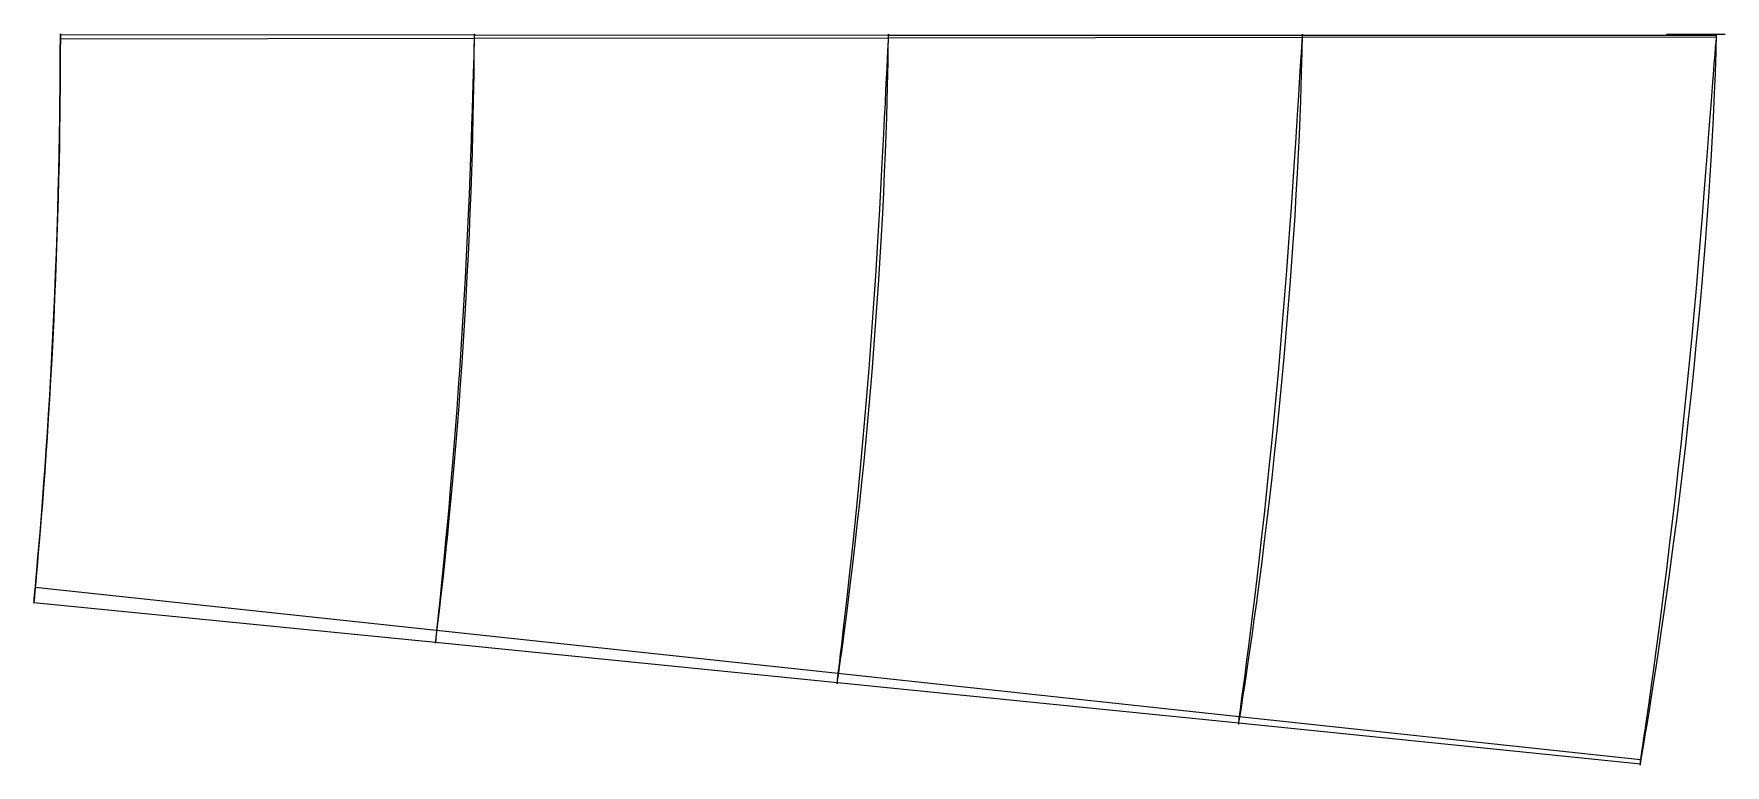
# Model space of a CAD drawing. Extents: x 310.6 to 397, y -37.3 to 0.
import ezdxf

# ---------------------------------------------------------------- set-up
doc = ezdxf.new("R2010")
doc.units = 0

msp = doc.modelspace()

# ---------------------------------------------------------------- linework, layer by layer
at = {"layer": '1', "color": 4}
for points in [[(311.99992, -0.224078, -0.008883), (311.999941, -0.192142, -0.020585), (311.999958, -0.161253, -0.029209), (311.999972, -0.131746, -0.034664), (311.999983, -0.103936, -0.036891), (311.99999, -0.078123, -0.035866), (311.999995, -0.054585, -0.031601), (311.999998, -0.033573, -0.024142), (312, -0.015313, -0.013571), (312, 0, 0), (312, 0.012203, 0.016424), (311.999999, 0.021167, 0.035524), (311.999999, 0.026797, 0.057095), (311.999999, 0.029035, 0.080906), (311.999999, 0.027858, 0.1067), (311.999999, 0.023282, 0.134202), (312, 0.015357, 0.163117), (312, 0.004171, 0.193134), (312, -0.010156, 0.223933)], [(333.13949, -0.197047, 1.241854), (333.139672, -0.168466, 1.232034), (333.139806, -0.140857, 1.224931), (333.139889, -0.114547, 1.220631), (333.139921, -0.089851, 1.219184), (333.139902, -0.067063, 1.220606), (333.139833, -0.046453, 1.224881), (333.139715, -0.028268, 1.231958), (333.13955, -0.012722, 1.241751), (333.13934, 0, 1.254145), (333.139088, 0.009747, 1.268992), (333.138798, 0.016405, 1.286115), (333.138472, 0.019896, 1.30531), (333.138115, 0.02018, 1.326349), (333.137732, 0.017254, 1.348982), (333.137326, 0.011155, 1.37294), (333.136902, 0.001958, 1.397939), (333.136465, -0.010229, 1.423682), (333.13602, -0.025258, 1.449863)], [(354.279177, -0.171, 2.493637), (354.279485, -0.145773, 2.485562), (354.279704, -0.121422, 2.479852), (354.279832, -0.098268, 2.47658), (354.279866, -0.076617, 2.47579), (354.279807, -0.056754, 2.477493), (354.279656, -0.038941, 2.481665), (354.279416, -0.023414, 2.488252), (354.279089, -0.010376, 2.497166), (354.27868, 0, 2.508291), (354.278196, 0.007579, 2.521479), (354.277641, 0.012261, 2.536556), (354.277025, 0.013986, 2.553323), (354.276355, 0.012732, 2.57156), (354.27564, 0.008516, 2.591027), (354.274889, 0.001394, 2.611466), (354.274112, -0.008538, 2.632609), (354.273319, -0.021148, 2.654178), (354.27252, -0.036271, 2.675888)], [(375.418948, -0.145594, 3.746548), (375.419345, -0.123769, 3.740078), (375.419619, -0.102706, 3.735622), (375.419767, -0.082713, 3.733245), (375.419786, -0.064082, 3.732982), (375.419677, -0.047087, 3.734837), (375.419442, -0.031976, 3.738782), (375.419083, -0.01897, 3.74476), (375.418607, -0.008259, 3.752684), (375.41802, 0, 3.762436), (375.417332, 0.005687, 3.773876), (375.416553, 0.008718, 3.786834), (375.415693, 0.009051, 3.801122), (375.414767, 0.006681, 3.816531), (375.413786, 0.001643, 3.832836), (375.412766, -0.005988, 3.849798), (375.411721, -0.016101, 3.867169), (375.410666, -0.028547, 3.884696), (375.409617, -0.043143, 3.902122)], [(396.558745, -0.120441, 5.000678), (396.559192, -0.102122, 4.99567), (396.559492, -0.084433, 4.992327), (396.559638, -0.067661, 4.990704), (396.559629, -0.052079, 4.990827), (396.559466, -0.037941, 4.992694), (396.559151, -0.025478, 4.996274), (396.55869, -0.01489, 5.00151), (396.55809, -0.006351, 5.008316), (396.55736, 0, 5.016582), (396.556514, 0.004061, 5.026173), (396.555565, 0.005766, 5.036933), (396.554528, 0.005087, 5.048688), (396.553419, 0.002037, 5.061246), (396.552259, -0.003337, 5.074403), (396.551063, -0.010944, 5.087946), (396.549853, -0.020662, 5.101654), (396.548648, -0.032333, 5.115305), (396.547467, -0.045766, 5.128677)]]:
    msp.add_polyline3d(points, dxfattribs=at)
at = {"layer": '1', "color": 7}
for points in [[(312, 0, -85), (312, 0, 0), (312, 0, 0.566667), (312, 0, 1.133333), (312, 0, 1.7), (312, 0, 2.266667), (312, 0, 2.833333), (312, 0, 3.4), (312, 0, 3.966667), (312, 0, 4.533333), (312, 0, 5.1), (312, 0, 5.666667), (312, 0, 6.233333), (312, 0, 6.8), (312, 0, 7.366667), (312, 0, 7.933333), (312, 0, 8.5), (312, 0, 9.066667), (312, 0, 9.633333), (312, 0, 10.2), (312, 0, 10.766667), (312, 0, 11.333333), (312, 0, 11.9), (312, 0, 12.466667), (312, 0, 13.033333), (312, 0, 13.6), (312, 0, 14.166667), (312, 0, 14.733333), (312, 0, 15.3), (312, 0, 15.866667), (312, 0, 16.433333), (312, 0, 17), (312, 0, 17.566667), (312, 0, 18.133333), (312, 0, 18.7), (312, 0, 19.266667), (312, 0, 19.833333), (312, 0, 20.4), (312, 0, 20.966667), (312, 0, 21.533333), (312, 0, 22.1), (312, 0, 22.666667), (312, 0, 23.233333), (312, 0, 23.8), (312, 0, 24.366667), (312, 0, 24.933333), (312, 0, 25.5), (312, 0, 26.066667), (312, 0, 26.633333), (312, 0, 27.2), (312, 0, 27.766667), (312, 0, 28.333333), (312, 0, 28.9), (312, 0, 29.466667), (312, 0, 30.033333), (312, 0, 30.6), (312, 0, 31.166667), (312, 0, 31.733333), (312, 0, 32.3), (312, 0, 32.866667), (312, 0, 33.433333), (312, 0, 34), (312, 0, 74)], [(397, 0, -85), (397, 0, 0), (396.7, 0, 3.4), (396.55736, 0, 5.016582), (396.521676, 0, 5.421006), (396.485991, 0, 5.82543), (396.450307, 0, 6.229854), (396.414623, 0, 6.634278), (396.378938, 0, 7.038702), (396.343254, 0, 7.443126), (396.307569, 0, 7.84755), (396.271885, 0, 8.251974), (396.2362, 0, 8.656398), (396.200516, 0, 9.060822), (396.164831, 0, 9.465247), (396.129147, 0, 9.869671), (396.093462, 0, 10.274095), (396.057778, 0, 10.678519), (396.022093, 0, 11.082943), (395.986409, 0, 11.487367), (395.950724, 0, 11.891791), (395.91504, 0, 12.296215), (395.879355, 0, 12.700639), (395.843671, 0, 13.105063), (395.807986, 0, 13.509487), (395.772302, 0, 13.913911), (395.736617, 0, 14.318335), (395.700933, 0, 14.722759), (395.665249, 0, 15.127183), (395.629564, 0, 15.531608), (395.59388, 0, 15.936032), (395.558195, 0, 16.340456), (395.522511, 0, 16.74488), (395.486826, 0, 17.149304), (395.451142, 0, 17.553728), (395.415457, 0, 17.958152), (395.379773, 0, 18.362576), (395.344088, 0, 18.767), (395.308404, 0, 19.171424), (395.272719, 0, 19.575848), (395.237035, 0, 19.980272), (395.20135, 0, 20.384696), (395.165666, 0, 20.78912), (395.129981, 0, 21.193544), (395.094297, 0, 21.597969), (395.058612, 0, 22.002393), (395.022928, 0, 22.406817), (394.987243, 0, 22.811241), (394.951559, 0, 23.215665), (394.915875, 0, 23.620089), (394.88019, 0, 24.024513), (394.844506, 0, 24.428937), (394.808821, 0, 24.833361), (394.773137, 0, 25.237785), (394.737452, 0, 25.642209), (394.701768, 0, 26.046633), (394.666083, 0, 26.451057), (394.630399, 0, 26.855481), (394.594714, 0, 27.259905), (394.55903, 0, 27.664329), (394.523345, 0, 28.068754), (394.487661, 0, 28.473178), (394.451976, 0, 28.877602), (394.416292, 0, 29.282026), (394.3, 0, 30.6), (394, 0, 34), (394, 0, 74)], [(311.99992, -0.224078, -0.008883), (333.13949, -0.197047, 1.241854), (354.279177, -0.171, 2.493637), (375.418948, -0.145594, 3.746548), (396.558745, -0.120441, 5.000678)], [(312, -0.010156, 0.223933), (333.13602, -0.025258, 1.449863), (354.27252, -0.036271, 2.675888), (375.409617, -0.043143, 3.902122), (396.547467, -0.045766, 5.128677)], [(310.721411, -28.2171, 33.91634), (331.210793, -30.417072, 32.792287), (351.698556, -32.615974, 31.653277), (372.185292, -34.813441, 30.499506), (392.67175, -37.008965, 29.331519)], [(310.649834, -28.99449, 33.413498), (331.162255, -31.028645, 32.311074), (351.67142, -33.080689, 31.212445), (372.176751, -35.150677, 30.116177), (392.677637, -37.238203, 29.020565)]]:
    msp.add_polyline3d(points, dxfattribs=at)
at = {"layer": '1', "color": 1}
for points in [[(310.649834, -28.99449, 33.413498), (310.656001, -28.928341, 33.265202), (310.66651, -28.815265, 33.012755), (310.681316, -28.655194, 32.657649), (310.700352, -28.448049, 32.202006), (310.723516, -28.193912, 31.648444), (310.750753, -27.892102, 31.000699), (310.782416, -27.53707, 30.266441), (310.818131, -27.130968, 29.448851), (310.857334, -26.67804, 28.550215), (310.900284, -26.172755, 27.580175), (310.946974, -25.612099, 26.547422), (310.996276, -25.006327, 25.451767), (311.048854, -24.343592, 24.309515), (311.103649, -23.633021, 23.122402), (311.160238, -22.875893, 21.898321), (311.218698, -22.066309, 20.651293), (311.277567, -21.21972, 19.379308), (311.337484, -20.321696, 18.104195), (311.396651, -19.393964, 16.819382), (311.455507, -18.424637, 15.545706), (311.512614, -17.432478, 14.278982), (311.568111, -16.410744, 13.036492), (311.62096, -15.374569, 11.816898), (311.671005, -14.324265, 10.6316), (311.717865, -13.265475, 9.487323), (311.761042, -12.208715, 8.386064), (311.800901, -11.144433, 7.348328), (311.83662, -10.095664, 6.363795), (311.86875, -9.048917, 5.45646), (311.896694, -8.028234, 4.613683), (311.920742, -7.032141, 3.846914), (311.941023, -6.066138, 3.160255), (311.957502, -5.149433, 2.542997), (311.97061, -4.282376, 2.002692), (311.980635, -3.476124, 1.534996), (311.987939, -2.743332, 1.132936), (311.99303, -2.085515, 0.800363), (311.996349, -1.509349, 0.534912), (311.998306, -1.028248, 0.326064), (311.999321, -0.651115, 0.167203), (311.999766, -0.382275, 0.055882), (311.99992, -0.224078, -0.008883)], [(331.162255, -31.028645, 32.311074), (331.172218, -30.947331, 32.172821), (331.189172, -30.808481, 31.937458), (331.213, -30.6123, 31.606449), (331.243537, -30.359071, 31.181837), (331.280563, -30.049293, 30.66615), (331.323845, -29.683112, 30.062856), (331.373377, -29.257094, 29.379018), (331.428723, -28.772826, 28.618339), (331.489204, -28.234925, 27.782627), (331.554645, -27.640533, 26.880501), (331.624777, -26.987344, 25.920895), (331.698515, -26.284705, 24.90345), (331.77585, -25.525447, 23.842527), (331.855832, -24.716394, 22.741058), (331.93773, -23.861198, 21.605151), (332.021252, -22.955469, 20.448705), (332.105075, -22.013633, 19.269015), (332.189223, -21.024836, 18.086977), (332.272226, -20.0085, 16.89569), (332.353992, -18.955862, 15.715039), (332.433338, -17.884034, 14.540358), (332.510038, -16.788246, 13.388315), (332.583212, -15.682953, 12.25667), (332.652551, -14.568643, 11.157049), (332.717583, -13.452971, 10.093774), (332.777934, -12.344097, 9.070353), (332.83355, -11.237042, 8.104062), (332.884023, -10.150452, 7.186687), (332.929449, -9.074312, 6.340573), (332.969629, -8.029547, 5.553826), (333.004686, -7.014759, 4.838461), (333.034733, -6.036378, 4.197256), (333.059998, -5.110506, 3.621098), (333.080787, -4.238406, 3.11694), (333.097489, -3.430244, 2.680673), (333.110587, -2.697393, 2.30574), (333.120507, -2.041761, 1.995813), (333.127714, -1.469595, 1.748629), (333.132774, -0.99289, 1.5541), (333.136188, -0.619571, 1.40605), (333.138337, -0.353572, 1.302266), (333.13949, -0.197047, 1.241854)], [(351.67142, -33.080689, 31.212445), (351.685119, -32.98487, 31.085143), (351.708414, -32.821367, 30.868425), (351.741115, -32.590638, 30.563677), (351.78296, -32.293329, 30.172797), (351.833606, -31.930348, 29.69816), (351.892653, -31.502557, 29.142898), (351.959765, -31.008478, 28.513157), (352.034399, -30.449283, 27.81326), (352.115769, -29.830018, 27.044387), (352.203334, -29.149994, 26.214037), (352.296518, -28.407868, 25.331125), (352.394276, -27.612043, 24.39539), (352.496027, -26.759643, 23.41859), (352.600839, -25.855396, 22.405373), (352.707755, -24.905101, 21.359721), (352.816093, -23.905871, 20.295299), (352.924688, -22.871046, 19.208979), (353.032965, -21.793257, 18.120262), (353.139773, -20.689624, 17.022424), (353.244509, -19.554337, 15.934122), (353.346237, -18.403053, 14.850366), (353.444358, -17.232775, 13.787238), (353.538169, -16.057446, 12.741561), (353.627153, -14.877686, 11.725435), (353.710841, -13.70314, 10.740341), (353.788868, -12.539424, 9.792277), (353.860878, -11.386437, 8.894001), (353.926749, -10.258263, 8.040706), (353.986153, -9.14858, 7.252289), (354.03925, -8.075381, 6.518031), (354.085927, -7.037187, 5.850903), (354.126333, -6.041718, 5.251726), (354.16089, -5.101877, 4.713773), (354.189793, -4.219999, 4.243081), (354.213528, -3.405366, 3.835831), (354.232705, -2.668172, 3.485984), (354.24767, -2.010802, 3.196871), (354.258922, -1.439049, 2.966443), (354.2672, -0.963657, 2.785036), (354.273093, -0.5917, 2.646894), (354.276996, -0.326785, 2.55002), (354.279177, -0.171, 2.493637)], [(372.176751, -35.150677, 30.116177), (372.194065, -35.041127, 30.000565), (372.223488, -34.85436, 29.803799), (372.264764, -34.591035, 29.527103), (372.317537, -34.252102, 29.17222), (372.381348, -33.838833, 28.741327), (372.455647, -33.352689, 28.237188), (372.539824, -32.793813, 27.664893), (372.633157, -32.163617, 27.028872), (372.7348, -31.466915, 26.330324), (372.843902, -30.705112, 25.575153), (372.959557, -29.877996, 24.771953), (373.080739, -28.99304, 23.920851), (373.206444, -28.05086, 23.0308), (373.335612, -27.054855, 22.10807), (373.467179, -26.012308, 21.154701), (373.600049, -24.922154, 20.183563), (373.733215, -23.79629, 19.191869), (373.865546, -22.631102, 18.196686), (373.996174, -21.441074, 17.192529), (374.124011, -20.223696, 16.195853), (374.248352, -18.992653, 15.202421), (374.36822, -17.747263, 14.226812), (374.483105, -16.500433, 13.265751), (374.592216, -15.253459, 12.331329), (374.695197, -14.017103, 11.422816), (374.791551, -12.795813, 10.54779), (374.880787, -11.592971, 9.715154), (374.962896, -10.419387, 8.923123), (375.037172, -9.271714, 8.189398), (375.10408, -8.165348, 7.504726), (375.163177, -7.09896, 6.883005), (375.214747, -6.0815, 6.322805), (375.259274, -5.122811, 5.820496), (375.296887, -4.22641, 5.380814), (375.32816, -3.400769, 5.000345), (375.353825, -2.655012, 4.673671), (375.37417, -1.992048, 4.403636), (375.38972, -1.417224, 4.188498), (375.40141, -0.940171, 4.019028), (375.409926, -0.56722, 3.889893), (375.415682, -0.301704, 3.799297), (375.418948, -0.145594, 3.746548)], [(392.677637, -37.238203, 29.020565), (392.698371, -37.11587, 28.917295), (392.733603, -36.907355, 28.741503), (392.783012, -36.613535, 28.494284), (392.846153, -36.235639, 28.177176), (392.922461, -35.77527, 27.79212), (393.011254, -35.234369, 27.341501), (393.111716, -34.614392, 26.829266), (393.222926, -33.91722, 26.259664), (393.343963, -33.147456, 25.634008), (393.473757, -32.307928, 24.956875), (393.611084, -31.399934, 24.235797), (393.754881, -30.430043, 23.471641), (393.903887, -29.401446, 22.670724), (394.056782, -28.317192, 21.840264), (394.212484, -27.185205, 20.98107), (394.369517, -26.006583, 20.104366), (394.526955, -24.79151, 19.208645), (394.683258, -23.540256, 18.307354), (394.837691, -22.264477, 17.397481), (394.988805, -20.965115, 16.492221), (395.136019, -19.653737, 15.589035), (395.278049, -18.332201, 14.700171), (395.414524, -17.012065, 13.823117), (395.54437, -15.695918, 12.969091), (395.667404, -14.394762, 12.136126), (395.782894, -13.112746, 11.332715), (395.890399, -11.856063, 10.563904), (395.989803, -10.632786, 9.831344), (396.080122, -9.442559, 9.149836), (396.161997, -8.298106, 8.512532), (396.234579, -7.198761, 7.93371), (396.298403, -6.154311, 7.409881), (396.35382, -5.171928, 6.940959), (396.40097, -4.256333, 6.530034), (396.440501, -3.415238, 6.174265), (396.473251, -2.656827, 5.868937), (396.499478, -1.984525, 5.616301), (396.519724, -1.403282, 5.414989), (396.535143, -0.921734, 5.256238), (396.546522, -0.545553, 5.135168), (396.554298, -0.277838, 5.050186), (396.558745, -0.120441, 5.000678)]]:
    msp.add_polyline3d(points, dxfattribs=at)
at = {"layer": '1', "color": 3}
for points in [[(312, -0.010156, 0.223933), (311.999988, -0.087699, 0.37595), (311.999922, -0.21999, 0.63433), (311.999735, -0.406683, 0.996876), (311.999326, -0.648314, 1.459422), (311.998557, -0.948925, 2.013126), (311.997224, -1.316054, 2.644702), (311.995095, -1.749548, 3.348458), (311.991936, -2.243184, 4.124354), (311.987426, -2.801026, 4.960948), (311.981202, -3.424879, 5.848833), (311.972993, -4.105055, 6.789875), (311.962299, -4.850129, 7.767054), (311.948757, -5.654464, 8.777523), (311.932179, -6.505038, 9.825137), (311.911898, -7.414051, 10.889011), (311.888086, -8.355958, 11.984255), (311.860119, -9.341651, 13.091028), (311.828301, -10.349433, 14.219702), (311.792473, -11.377788, 15.36155), (311.752675, -12.420534, 16.512023), (311.709247, -13.466446, 17.670735), (311.66197, -14.519518, 18.824105), (311.611641, -15.56231, 19.976781), (311.557901, -16.603434, 21.111616), (311.501983, -17.621418, 22.236243), (311.443347, -18.629055, 23.330725), (311.383522, -19.603623, 24.403461), (311.3223, -20.552989, 25.439041), (311.260793, -21.464354, 26.438218), (311.199688, -22.332799, 27.395855), (311.139076, -23.161939, 28.301001), (311.080557, -23.935065, 29.15772), (311.02407, -24.658217, 29.954134), (310.970509, -25.324746, 30.687895), (310.920955, -25.926038, 31.358354), (310.87565, -26.463758, 31.958343), (310.834921, -26.93793, 32.482507), (310.799701, -27.341283, 32.930977), (310.770451, -27.671773, 33.301006), (310.74749, -27.92843, 33.589856), (310.731082, -28.110397, 33.795459), (310.721411, -28.2171, 33.91634)], [(333.13602, -0.025258, 1.449863), (333.133591, -0.113926, 1.59203), (333.129409, -0.265119, 1.833597), (333.123423, -0.478414, 2.172559), (333.11558, -0.754022, 2.605048), (333.105855, -1.095089, 3.122737), (333.094235, -1.507829, 3.712881), (333.080549, -1.991757, 4.370025), (333.064532, -2.54114, 5.094117), (333.046016, -3.15886, 5.874337), (333.02476, -3.845817, 6.701753), (333.000431, -4.593303, 7.577925), (332.972785, -5.406829, 8.487767), (332.941492, -6.281697, 9.4275), (332.906264, -7.204927, 10.401993), (332.866811, -8.185513, 11.391616), (332.823, -9.201243, 12.410398), (332.774605, -10.258403, 13.441236), (332.72169, -11.339583, 14.491968), (332.664287, -12.440533, 15.55613), (332.60249, -13.556623, 16.627583), (332.536645, -14.676252, 17.707029), (332.466818, -15.802079, 18.7809), (332.393684, -16.917893, 19.854181), (332.317292, -18.029809, 20.910232), (332.238659, -19.118546, 21.95674), (332.157762, -20.193565, 22.974466), (332.075885, -21.23463, 23.971904), (331.993222, -22.247405, 24.933973), (331.910878, -23.219383, 25.862312), (331.829591, -24.146753, 26.75098), (331.749884, -25.029535, 27.591168), (331.673101, -25.85441, 28.385898), (331.599559, -26.625218, 29.123975), (331.530251, -27.334766, 29.804084), (331.466193, -27.975909, 30.425283), (331.407827, -28.549548, 30.980585), (331.355717, -29.054091, 31.465744), (331.310725, -29.483439, 31.880792), (331.273373, -29.835544, 32.223152), (331.244067, -30.10916, 32.490349), (331.22313, -30.303246, 32.680513), (331.210793, -30.417072, 32.792287)], [(354.27252, -0.036271, 2.675888), (354.267638, -0.13578, 2.808086), (354.259275, -0.305495, 3.03279), (354.247402, -0.544856, 3.348074), (354.23201, -0.853779, 3.750336), (354.213197, -1.2346, 4.23174), (354.191157, -1.692324, 4.780054), (354.165785, -2.226049, 5.390156), (354.136788, -2.830556, 6.061799), (354.104158, -3.507573, 6.784863), (354.067788, -4.257126, 7.550923), (354.027292, -5.071568, 8.360881), (353.982639, -5.953172, 9.202342), (353.933592, -6.898456, 10.069926), (353.879704, -7.894246, 10.969866), (353.821058, -8.94644, 11.884179), (353.757236, -10.036301, 12.824967), (353.688324, -11.165274, 13.779125), (353.614246, -12.320477, 14.750621), (353.53514, -13.494702, 15.73619), (353.451243, -14.684807, 16.727621), (353.36286, -15.878746, 17.726916), (353.270379, -17.077999, 18.720453), (353.174332, -18.267385, 19.713552), (353.075193, -19.450733, 20.690216), (352.973753, -20.610808, 21.657907), (352.870523, -21.753784, 22.598585), (352.766521, -22.861859, 23.520389), (352.662373, -23.938507, 24.408859), (352.559137, -24.971562, 25.266446), (352.457666, -25.95817, 26.086111), (352.358829, -26.895042, 26.861762), (352.263779, -27.771934, 27.594789), (352.173206, -28.590534, 28.27502), (352.088154, -29.343436, 28.901998), (352.009614, -30.02453, 29.474471), (351.938239, -30.634078, 29.985571), (351.874778, -31.169085, 30.432344), (351.82004, -31.624515, 30.814496), (351.774617, -31.998261, 31.129619), (351.738992, -32.288828, 31.375506), (351.713546, -32.495023, 31.550466), (351.698556, -32.615974, 31.653277)], [(375.409617, -0.043143, 3.902122), (375.402243, -0.153416, 4.024247), (375.389636, -0.341443, 4.231798), (375.371788, -0.606572, 4.52298), (375.348738, -0.948438, 4.894438), (375.320714, -1.368634, 5.338822), (375.288137, -1.87104, 5.844415), (375.250968, -2.45429, 6.406511), (375.208906, -3.113654, 7.024512), (375.162103, -3.849744, 7.68908), (375.110588, -4.661705, 8.392398), (375.053974, -5.54298, 9.134306), (374.992328, -6.492656, 9.905795), (374.925617, -7.508323, 10.699565), (374.853149, -8.576756, 11.523163), (374.77536, -9.70101, 12.360508), (374.691585, -10.865025, 13.222012), (374.602091, -12.066619, 14.098147), (374.506819, -13.295981, 14.989647), (374.405895, -14.544256, 15.895512), (374.299817, -15.808873, 16.806059), (374.188794, -17.077845, 17.724086), (374.073564, -18.350937, 18.636722), (373.954511, -19.614525, 19.548696), (373.832531, -20.86964, 20.445716), (373.708206, -22.101462, 21.33403), (373.582554, -23.312577, 22.197862), (373.456355, -24.487931, 23.043963), (373.330665, -25.628507, 23.859277), (373.206457, -26.722872, 24.646517), (373.084802, -27.768546, 25.397764), (372.966761, -28.759781, 26.109591), (372.853422, -29.688698, 26.781598), (372.745816, -30.554944, 27.404977), (372.644992, -31.351157, 27.979881), (372.55196, -32.072288, 28.504336), (372.467608, -32.717385, 28.9723), (372.392792, -33.28279, 29.381657), (372.328305, -33.764276, 29.731707), (372.274816, -34.159623, 30.020231), (372.23288, -34.467105, 30.245292), (372.202934, -34.685359, 30.405404), (372.185292, -34.813441, 30.499506)], [(396.547467, -0.045766, 5.128677), (396.537577, -0.166773, 5.240399), (396.520689, -0.373033, 5.430206), (396.496817, -0.663804, 5.696448), (396.46605, -1.038455, 6.036017), (396.428752, -1.497872, 6.442075), (396.385597, -2.044878, 6.903453), (396.336609, -2.677629, 7.415921), (396.281507, -3.39181, 7.97842), (396.220601, -4.186974, 8.582479), (396.154047, -5.061356, 9.221046), (396.081542, -6.009428, 9.892555), (396.003079, -7.027392, 10.591818), (395.918952, -8.113428, 11.309804), (395.828164, -9.254687, 12.054818), (395.731403, -10.451218, 12.813618), (395.627854, -11.689574, 13.594204), (395.517784, -12.964403, 14.391036), (395.401329, -14.268222, 15.201599), (395.278527, -15.591336, 16.02648), (395.150204, -16.930817, 16.855489), (395.016474, -18.275317, 17.69134), (394.878391, -19.622535, 18.522772), (394.736259, -20.960623, 19.353079), (394.591305, -22.287665, 20.170611), (394.444018, -23.59142, 20.979343), (394.295785, -24.870723, 21.766993), (394.147276, -26.113449, 22.537737), (393.999903, -27.317868, 23.280863), (393.854573, -28.473697, 23.998512), (393.712646, -29.578059, 24.682605), (393.575237, -30.623822, 25.331722), (393.443503, -31.60465, 25.943862), (393.318747, -32.518277, 26.511961), (393.202019, -33.357875, 27.036067), (393.094407, -34.118878, 27.513783), (392.997004, -34.799251, 27.940015), (392.910732, -35.395, 28.313232), (392.836418, -35.902484, 28.632267), (392.774807, -36.319331, 28.895113), (392.726521, -36.643621, 29.100082), (392.692051, -36.873854, 29.245865), (392.67175, -37.008965, 29.331519)]]:
    msp.add_polyline3d(points, dxfattribs=at)
at = {"layer": '1', "color": 2}
for points in [[(310.721411, -28.2171, 33.91634), (310.716605, -28.269971, 33.967536), (310.71112, -28.3302, 34.00977), (310.705085, -28.396304, 34.042004), (310.698647, -28.466657, 34.063446), (310.691962, -28.539525, 34.073565), (310.685194, -28.61311, 34.07211), (310.67851, -28.685591, 34.05911), (310.672078, -28.755172, 34.034877), (310.666059, -28.820124, 34), (310.660608, -28.878829, 33.95533), (310.655863, -28.929822, 33.901962), (310.651949, -28.971826, 33.841206), (310.648966, -29.003787, 33.77456), (310.646995, -29.0249, 33.703669), (310.646085, -29.03463, 33.630289), (310.646263, -29.032728, 33.556244), (310.647524, -29.019237, 33.483374), (310.649834, -28.99449, 33.413498)], [(331.210793, -30.417072, 32.792287), (331.205705, -30.465001, 32.832377), (331.200219, -30.518692, 32.864282), (331.194471, -30.576783, 32.887193), (331.188605, -30.637801, 32.90053), (331.182768, -30.700195, 32.903953), (331.17711, -30.762378, 32.897375), (331.171775, -30.822766, 32.880959), (331.1669, -30.879819, 32.855118), (331.162613, -30.932076, 32.820506), (331.159025, -30.9782, 32.777998), (331.156233, -31.017005, 32.728671), (331.154311, -31.047494, 32.673777), (331.153311, -31.068879, 32.614711), (331.153262, -31.080605, 32.552977), (331.154167, -31.082367, 32.490151), (331.156003, -31.074113, 32.427837), (331.158722, -31.056052, 32.36763), (331.162255, -31.028645, 32.311074)], [(351.698556, -32.615974, 31.653277), (351.693521, -32.658163, 31.683609), (351.688345, -32.704705, 31.706683), (351.68316, -32.754382, 31.721895), (351.678102, -32.805893, 31.728847), (351.673303, -32.857891, 31.727359), (351.668888, -32.909012, 31.717468), (351.664974, -32.957914, 31.699432), (351.661665, -33.003314, 31.673723), (351.65905, -33.044015, 31.641013), (351.6572, -33.078946, 31.602156), (351.656166, -33.107185, 31.558171), (351.655978, -33.127982, 31.510208), (351.656642, -33.140787, 31.459526), (351.658142, -33.145258, 31.407454), (351.660441, -33.141272, 31.355361), (351.663477, -33.128931, 31.304616), (351.667169, -33.108558, 31.256555), (351.67142, -33.080689, 31.212445)], [(372.185292, -34.813441, 30.499506), (372.18063, -34.849104, 30.521423), (372.176045, -34.887901, 30.537161), (372.171658, -34.928784, 30.546295), (372.167588, -34.970652, 30.548578), (372.163945, -35.012373, 30.543951), (372.160827, -35.052822, 30.532537), (372.158319, -35.090905, 30.514645), (372.15649, -35.125593, 30.490758), (372.15539, -35.155946, 30.461519), (372.155051, -35.181141, 30.427719), (372.155484, -35.200494, 30.390268), (372.156677, -35.213478, 30.350179), (372.158601, -35.21974, 30.308536), (372.161202, -35.219106, 30.266462), (372.164412, -35.211592, 30.225098), (372.168143, -35.197398, 30.185561), (372.172294, -35.176908, 30.148923), (372.176751, -35.150677, 30.116177)], [(392.67175, -37.008965, 29.331519), (392.667758, -37.037366, 29.346344), (392.664004, -37.067874, 29.356216), (392.660592, -37.09964, 29.360861), (392.657617, -37.131783, 29.360151), (392.655161, -37.163408, 29.354104), (392.653293, -37.193636, 29.342891), (392.652065, -37.221628, 29.326821), (392.651511, -37.246603, 29.306343), (392.651649, -37.267867, 29.282026), (392.652475, -37.284826, 29.254545), (392.653966, -37.297007, 29.224664), (392.656082, -37.30407, 29.193216), (392.658765, -37.305817, 29.161074), (392.66194, -37.302197, 29.129133), (392.665519, -37.29331, 29.098282), (392.669401, -37.279403, 29.069379), (392.673478, -37.260862, 29.043231), (392.677637, -37.238203, 29.020565)]]:
    msp.add_polyline3d(points, dxfattribs=at)

doc.saveas('drawing.dxf')
